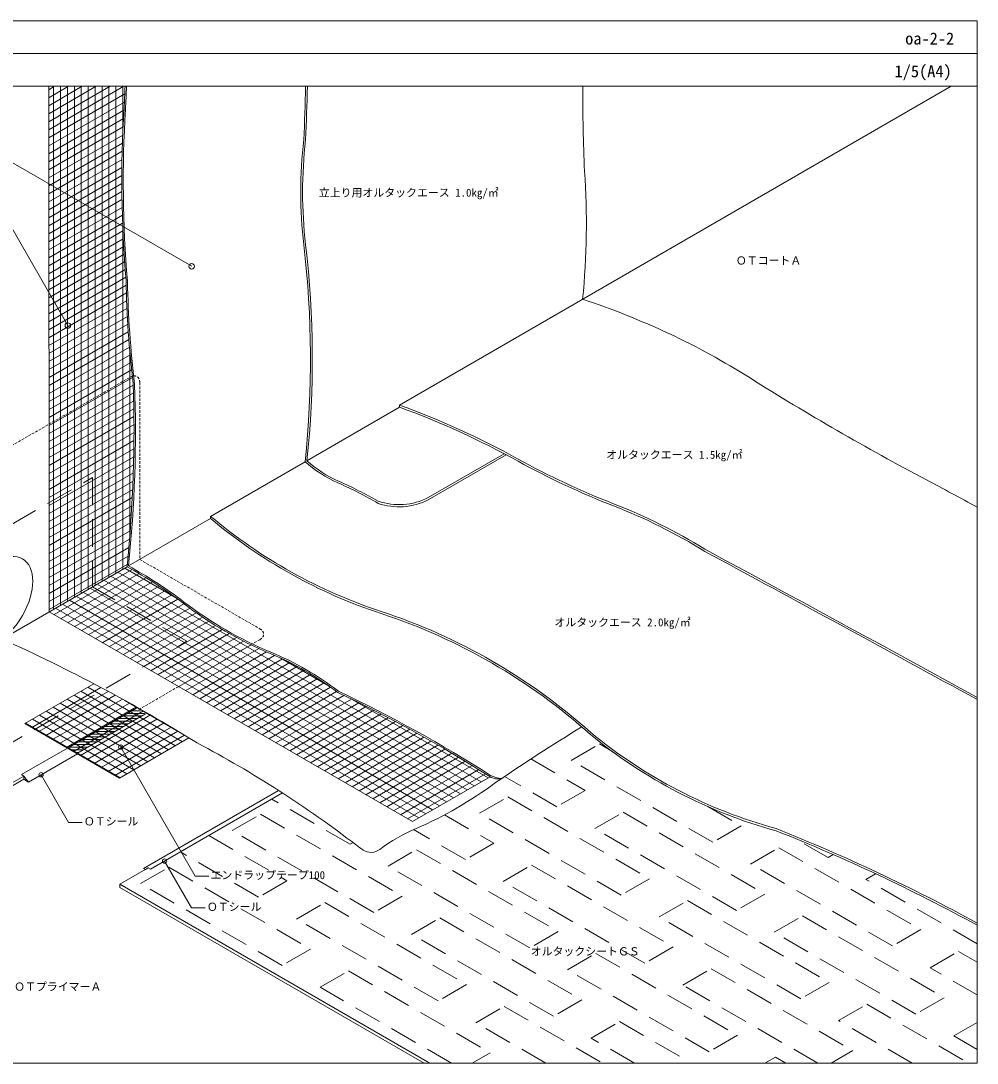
# Model space of a CAD drawing. Units: millimetres, scale not verified. Extents: x -690 to 690, y -478 to 477.
# Drawn here: x -187 to 690, y -478 to 477 of the extents above; entities that cross this region are included whole.
import ezdxf
from ezdxf.enums import TextEntityAlignment as Align

# ---------------------------------------------------------------- set-up
doc = ezdxf.new("R2010")
doc.units = ezdxf.units.MM
doc.header["$LTSCALE"] = 2
doc.linetypes.add('DASHED1', pattern=[1.8, 1.2, -0.6])
doc.linetypes.add('USER1', pattern=[19.05, 12.7, -6.35])
for name, color, linetype, lineweight in [('0-0_0', 7, 'Continuous', 18), ('0-1_WAKU', 7, 'Continuous', 18), ('0-3_BOUSUI', 1, 'Continuous', 18), ('0-4_MOJI', 7, 'Continuous', 18), ('0-5_HATCH', 9, 'Continuous', 18), ('0-6_KANAMONO', 4, 'Continuous', 18), ('0-7_BOUSUI2', 7, 'USER1', 9), ('0-8_KUTAI2', 3, 'USER1', 18), ('0-9_KANAMONO2', 4, 'DASHED1', 18)]:
    doc.layers.add(name, color=color, linetype=linetype, lineweight=lineweight)
doc.styles.add('ＭＳ ゴシック', font='')
doc.styles.get('ＭＳ ゴシック').set_extended_font_data('MS Gothic')

msp = doc.modelspace()

# ---------------------------------------------------------------- linework, layer by layer
at = {"layer": '0-0_0'}
for p, q in [((-690.063, 447.459), (689.937, 447.459)), ((-160.654, -63.959), (-161.066, 417.459)), ((-160.654, -63.959), (172.333, -256.209)), ((-143.911, -188.793), (-80.715, -152.307)), ((-135.25, -193.793), (-72.442, -157.53)), ((172.333, -256.209), (243.485, -215.13))]:
    msp.add_line(p, q, dxfattribs=at)
msp.add_lwpolyline([(-119.798, -129.871), (-182.882, -166.293), (-96.279, -216.293), (-32.555, -179.502)], dxfattribs=at)
at = {"layer": '0-1_WAKU'}
for points in [[(689.937, 417.459), (-690.063, 417.459), (-690.063, 477.459), (689.937, 477.459)], [(-690.063, -477.541), (689.937, -477.541), (689.937, 477.459), (-690.063, 477.459)]]:
    msp.add_lwpolyline(points, close=True, dxfattribs=at)
at = {"layer": '0-3_BOUSUI'}
for p, q in [((160.5, 125.459), (666.259, 417.459)), ((160.5, 123.459), (160.5, 125.459)), ((75.63, 74.459), (160.5, 123.459)), ((186.819, 40.654), (256.44, 80.85)), ((186.819, 38.654), (258.245, 79.892)), ((-12.705, 23.459), (73.898, 73.459)), ((-87.985, -22.004), (-12.705, 21.459)), ((-12.705, 21.459), (-12.705, 23.459)), ((-186.185, -213.2), (-143.911, -188.793)), ((-179.69, -219.95), (-134.817, -194.043)), ((-186.185, -213.2), (-184.02, -214.45)), ((-184.02, -214.45), (-179.69, -219.95)), ((-67.698, -299.791), (53.209, -229.986)), ((-95.843, -313.541), (-69.863, -298.541)), ((-95.843, -316.541), (183.017, -477.541))]:
    msp.add_line(p, q, dxfattribs=at)
for points in [[(-184.02, -214.45), (-184.02, -217.45), (-179.69, -219.95)], [(-67.698, -299.791), (-69.863, -298.541), (-72.461, -300.041), (-74.193, -299.041), (49.525, -227.613)], [(-95.843, -316.541), (-95.843, -313.541), (188.213, -477.541)]]:
    msp.add_lwpolyline(points, dxfattribs=at)
for centre, radius, start, end in [((-752.779, 437.218), 661.947, 356.51472, 358.28948), ((-751.48, 436.468), 661.947, 356.51472, 358.35443), ((-3369.283, 512.991), 3445.034, 357.59686, 358.41096), ((-3365.051, 513.011), 3442.48, 357.5915, 358.40944), ((1792.285, 408.631), 1463.832, 179.65447, 182.69498), ((992.177, 330.942), 1086.243, 176.51472, 184.82677), ((993.476, 330.192), 1086.243, 176.51472, 184.82677), ((485.793, 320.411), 415.866, 173.35426, 186.64574), ((485.793, 320.411), 414.188, 173.35426, 186.64574), ((-373.678, 291.798), 705.385, 354.34779, 3.90227), ((-826.185, 167.548), 904.987, 354.0323, 6.64574), ((-821.299, 167.848), 901.777, 354.05573, 6.66278), ((824.527, 255.814), 914.885, 181.01914, 186.93921), ((825.826, 255.064), 914.885, 181.01914, 186.93921), ((113.738, -434.119), 690.613, 57.79239, 71.90152), ((-1308.255, 102.432), 1225.349, 354.13522, 2.00397), ((-1281.736, 101.699), 1200.144, 354.08384, 2.0453), ((1772.304, 2198.865), 2421.21, 237.79239, 242.20761), ((-101.961, -594.818), 766.606, 61.04977, 69.97879), ((-101.961, -596.818), 766.606, 61.04977, 69.97879), ((151.551, 161.322), 117.26, 228.52964, 246.04355), ((147.358, 153.511), 106.744, 227.7808, 246.39799), ((615.518, 702.205), 715.637, 241.04977, 248.79583), ((615.518, 700.205), 715.637, 241.04977, 248.79583), ((-41.389, -277.283), 361.907, 59.75538, 66.32432), ((-61.181, -317.461), 408.334, 60.33719, 66.04355), ((-536.324, -2181.247), 2530.066, 61.00879, 62.20761), ((159.989, 93.002), 58.824, 251.06555, 297.13686), ((159.989, 91.002), 58.824, 251.06555, 297.13686), ((172.455, -439.833), 509.334, 58.26437, 68.79583), ((172.455, -441.833), 509.334, 58.26437, 68.79583), ((290.914, 384.638), 471.842, 229.94848, 251.8179), ((290.914, 382.638), 471.842, 229.94848, 251.8179), ((-20812.999, -39359.396), 44725.205, 61.26371, 61.6277), ((-20812.999, -39361.396), 44725.205, 61.26371, 61.6277), ((-278.354, -370.792), 396.042, 52.61857, 61.49039), ((-278.354, -370.792), 397.358, 52.61857, 61.37422), ((180.167, 229.332), 359.2, 232.61857, 247.38143), ((180.167, 229.332), 357.884, 232.61857, 247.38143), ((-25.005, -577.25), 540.597, 48.1821, 71.8179), ((-25.005, -579.25), 540.597, 48.1821, 71.8179), ((-816.754, -1456.514), 1498.575, 58.10516, 65.86292), ((-64.846, -358.737), 277.868, 52.61857, 67.38143), ((-64.846, -358.737), 279.184, 52.64696, 67.38143), ((-449.019, -1302.703), 1289.318, 57.526, 64.60797), ((-449.019, -1302.703), 1290.634, 57.52717, 64.60184), ((1432.004, -1966.949), 2109.766, 121.56843, 124.12872), ((627.775, 180.937), 460.1, 230.55329, 254.60695), ((627.775, 178.937), 460.1, 230.55329, 254.60695), ((-499.507, -1083.933), 1017.212, 52.41475, 62.19181), ((250.677, -203.14), 13.99, 237.87707, 284.19763), ((254.936, -194.038), 22.68, 240.94605, 267.90799), ((36.921, 61.852), 352.738, 293.18153, 306.81847), ((239.659, -411.591), 162.287, 113.18153, 126.81847), ((-103.846, -1800.042), 1653.792, 61.31606, 68.37424), ((-103.846, -1802.042), 1653.792, 61.31606, 68.37424), ((155.916, -236.07), 54.489, 230.0578, 238.08168), ((134.298, -271.196), 13.247, 237.11878, 307.72347)]:
    msp.add_arc(centre, radius, start, end, dxfattribs=at)
at = {"layer": '0-4_MOJI'}
for p, q in [((-213.025, 358.175), (-30.061, 252.541)), ((-26.751, -306.122), (-94.987, -187.933)), ((-142.873, -256.949), (-168.099, -213.258)), ((-130.373, -256.949), (-142.873, -256.949)), ((-30.117, -335.22), (-54.853, -292.375)), ((-14.251, -306.122), (-26.751, -306.122)), ((-17.617, -335.22), (-30.117, -335.22))]:
    msp.add_line(p, q, dxfattribs=at)
msp.add_lwpolyline([(-143.575, 198.245), (-213.025, 318.536), (-226.009, 318.536)], dxfattribs=at)
for centre, radius in [((-30.061, 252.541), 2.5), ((-143.575, 198.245), 2.5), ((-94.987, -187.933), 2), ((-168.099, -213.258), 2), ((-54.853, -292.375), 2)]:
    msp.add_circle(centre, radius, dxfattribs=at)
at = {"layer": '0-5_HATCH'}
for p, q in [((-161.063, 414.367), (-155.708, 417.459)), ((-161.057, 407.038), (-143.008, 417.459)), ((-161.051, 399.709), (-130.308, 417.459)), ((-161.045, 392.381), (-117.608, 417.459)), ((-161.038, 385.052), (-104.908, 417.459)), ((-161.032, 377.723), (-92.208, 417.459)), ((-156.663, -61.655), (-156.663, 417.459)), ((-150.313, -57.989), (-150.313, 417.459)), ((-143.963, -54.323), (-143.963, 417.459)), ((-137.613, -50.657), (-137.613, 417.459)), ((-131.263, -46.99), (-131.263, 417.459)), ((-124.913, -43.324), (-124.913, 417.459)), ((-118.563, -39.658), (-118.563, 417.459)), ((-112.213, -35.992), (-112.213, 417.459)), ((-105.863, -32.326), (-105.863, 417.459)), ((-99.513, -28.66), (-99.513, 417.459)), ((-93.163, 375.217), (-93.163, 417.459)), ((-161.026, 370.394), (-91.367, 410.612)), ((-161.02, 363.066), (-91.713, 403.08)), ((-161.013, 355.737), (-92.145, 395.498)), ((-161.007, 348.408), (-92.57, 387.92)), ((-161.001, 341.08), (-92.94, 380.374)), ((-160.994, 333.751), (-93.256, 372.859)), ((-160.988, 326.422), (-93.519, 365.375)), ((-160.982, 319.093), (-93.73, 357.921)), ((-160.976, 311.765), (-93.889, 350.497)), ((-160.969, 304.436), (-93.997, 343.102)), ((-160.963, 297.107), (-94.055, 335.737)), ((-160.957, 289.778), (-94.062, 328.4)), ((-160.95, 282.45), (-94.021, 321.092)), ((-160.944, 275.121), (-93.93, 313.812)), ((-160.938, 267.792), (-93.792, 306.559)), ((-160.932, 260.464), (-93.605, 299.334)), ((-160.925, 253.135), (-93.372, 292.137)), ((-93.163, -24.993), (-93.163, 286.666)), ((-160.919, 245.806), (-93.092, 284.966)), ((-160.913, 238.477), (-92.766, 277.822)), ((-160.907, 231.149), (-92.394, 270.704)), ((-160.9, 223.82), (-91.977, 263.613)), ((-160.894, 216.491), (-91.515, 256.547)), ((-160.888, 209.162), (-91.009, 249.507)), ((-160.881, 201.834), (-90.458, 242.493)), ((-160.875, 194.505), (-90.129, 235.35)), ((-160.869, 187.176), (-89.939, 228.128)), ((-160.863, 179.848), (-89.693, 220.937)), ((-160.856, 172.519), (-89.392, 213.779)), ((-160.85, 165.19), (-89.036, 206.652)), ((-160.844, 157.861), (-88.627, 199.556)), ((-160.838, 150.533), (-88.164, 192.491)), ((-160.831, 143.204), (-87.648, 185.456)), ((-160.825, 135.875), (-87.081, 178.451)), ((-86.813, 4.674), (-86.813, 175.35)), ((-160.819, 128.547), (-86.462, 171.476)), ((-160.812, 121.218), (-85.793, 164.531)), ((-160.806, 113.889), (-85.072, 157.614)), ((-160.8, 106.56), (-84.302, 150.726)), ((-160.794, 99.232), (-83.605, 143.796)), ((-160.787, 91.903), (-83.383, 136.592)), ((-160.781, 84.574), (-83.203, 129.364)), ((-160.775, 77.245), (-83.065, 122.111)), ((-160.768, 69.917), (-82.97, 114.834)), ((-160.762, 62.588), (-82.917, 107.532)), ((-160.756, 55.259), (-82.909, 100.204)), ((-160.75, 47.931), (-82.944, 92.851)), ((-160.743, 40.602), (-83.024, 85.473)), ((-160.737, 33.273), (-83.149, 78.069)), ((-160.731, 25.944), (-83.319, 70.638)), ((-160.725, 18.616), (-83.536, 63.181)), ((-160.718, 11.287), (-83.798, 55.697)), ((-160.712, 3.958), (-84.108, 48.185)), ((-160.706, -3.371), (-84.466, 40.647)), ((-160.699, -10.699), (-84.871, 33.08)), ((-160.693, -18.028), (-85.325, 25.486)), ((-160.687, -25.357), (-85.829, 17.863)), ((-160.681, -32.685), (-86.382, 10.211)), ((-160.674, -40.014), (-86.986, 2.53)), ((-160.668, -47.343), (-87.641, -5.181)), ((-160.662, -54.672), (-88.349, -12.922)), ((-160.655, -62), (-89.108, -20.693)), ((-156.086, -66.597), (-84.65, -25.353)), ((235.256, -219.881), (-97.731, -27.631)), ((-45.378, -50.524), (-91.381, -23.964)), ((-149.736, -70.263), (-78.276, -29.005)), ((-143.386, -73.929), (-72.036, -32.735)), ((-137.036, -77.595), (-65.927, -36.54)), ((222.556, -227.213), (-110.431, -34.963)), ((228.906, -223.547), (-104.081, -31.297)), ((-130.686, -81.261), (-59.944, -40.419)), ((203.506, -238.212), (-129.481, -45.962)), ((-124.336, -84.928), (-54.085, -44.368)), ((209.856, -234.545), (-123.131, -42.295)), ((216.206, -230.879), (-116.781, -38.629)), ((184.456, -249.21), (-148.531, -56.96)), ((190.806, -245.544), (-142.181, -53.294)), ((197.156, -241.878), (-135.831, -49.628)), ((-117.986, -88.594), (-48.345, -48.387)), ((-111.636, -92.26), (-42.722, -52.473)), ((-105.286, -95.926), (-37.212, -56.624)), ((178.106, -252.876), (-154.881, -60.626)), ((-98.936, -99.592), (-31.668, -60.755)), ((-92.586, -103.258), (-25.996, -64.813)), ((-86.236, -106.925), (-20.194, -68.795)), ((-79.886, -110.591), (-14.258, -72.7)), ((-73.536, -114.257), (-8.183, -76.525)), ((-67.186, -117.923), (-1.966, -80.268)), ((-60.836, -121.589), (4.4, -83.926)), ((-54.486, -125.255), (10.918, -87.495)), ((-48.136, -128.922), (17.595, -90.972)), ((-41.786, -132.588), (24.437, -94.354)), ((-35.436, -136.254), (31.452, -97.636)), ((-29.086, -139.92), (38.647, -100.814)), ((-22.736, -143.586), (45.967, -103.92)), ((-16.386, -147.253), (53.093, -107.139)), ((-10.036, -150.919), (59.99, -110.489)), ((-3.686, -154.585), (66.672, -113.964)), ((95.957, -132.124), (51.006, -106.171)), ((2.664, -158.251), (73.15, -117.556)), ((9.014, -161.917), (79.433, -121.261)), ((-176.549, -169.949), (-113.186, -133.366)), ((-38.605, -182.994), (-125.207, -132.994)), ((15.364, -165.583), (85.529, -125.074)), ((21.714, -169.25), (91.446, -128.99)), ((28.064, -172.916), (97.192, -133.005)), ((-170.199, -173.615), (-106.594, -136.893)), ((-163.849, -177.281), (-100.039, -140.441)), ((-51.305, -190.327), (-137.907, -140.327)), ((-44.955, -186.661), (-131.557, -136.661)), ((34.414, -176.582), (102.771, -137.116)), ((40.764, -180.248), (109.431, -140.603)), ((-157.499, -180.948), (-93.523, -144.011)), ((-70.355, -201.325), (-156.957, -151.325)), ((-151.149, -184.614), (-87.043, -147.602)), ((-64.005, -197.659), (-150.607, -147.659)), ((-144.799, -188.28), (-80.6, -151.215)), ((-57.655, -193.993), (-144.257, -143.993)), ((-43.862, -172.627), (-91.321, -145.226)), ((47.114, -183.914), (116.338, -143.948)), ((53.464, -187.58), (123.198, -147.32)), ((59.814, -191.247), (130.01, -150.719)), ((241.606, -216.214), (116.976, -144.259)), ((-89.405, -212.324), (-176.007, -162.324)), ((-83.055, -208.658), (-169.657, -158.658)), ((-76.705, -204.992), (-163.307, -154.992)), ((-138.449, -191.946), (-74.194, -154.849)), ((-132.099, -195.612), (-67.824, -158.503)), ((-125.749, -199.278), (-61.49, -162.179)), ((-97.167, -161.805), (-79.846, -161.805)), ((-93.042, -159.424), (-75.722, -159.424)), ((-88.918, -157.043), (-73.206, -157.043)), ((-84.793, -154.661), (-76.959, -154.661)), ((66.164, -194.913), (136.776, -154.145)), ((72.514, -198.579), (143.497, -157.597)), ((78.864, -202.245), (150.172, -161.076)), ((-95.755, -215.99), (-182.357, -165.99)), ((-119.399, -202.945), (-55.191, -165.875)), ((-113.664, -171.33), (-96.344, -171.33)), ((-113.049, -206.611), (-48.928, -169.591)), ((-109.54, -168.949), (-92.219, -168.949)), ((-105.416, -166.568), (-88.095, -166.568)), ((-101.291, -164.186), (-83.971, -164.186)), ((85.214, -205.911), (156.802, -164.58)), ((91.564, -209.578), (163.387, -168.11)), ((97.914, -213.244), (169.929, -171.666)), ((-130.162, -180.855), (-112.842, -180.855)), ((-126.038, -178.474), (-108.717, -178.474)), ((-121.913, -176.093), (-104.593, -176.093)), ((-117.789, -173.711), (-100.468, -173.711)), ((-106.699, -210.277), (-42.7, -173.327)), ((-100.349, -213.943), (-36.506, -177.084)), ((104.264, -216.91), (176.428, -175.246)), ((110.614, -220.576), (182.883, -178.851)), ((-142.536, -187.999), (-125.215, -187.999)), ((-141.161, -190.38), (-129.339, -190.38)), ((-138.411, -185.618), (-121.091, -185.618)), ((-134.287, -183.236), (-116.966, -183.236)), ((116.964, -224.242), (189.296, -182.481)), ((123.314, -227.908), (195.667, -186.136)), ((129.664, -231.575), (201.996, -189.814)), ((-137.037, -192.761), (-133.464, -192.761)), ((136.014, -235.241), (208.284, -193.516)), ((142.364, -238.907), (214.53, -197.242)), ((148.714, -242.573), (220.737, -200.991)), ((155.064, -246.239), (226.903, -204.763)), ((161.414, -249.905), (233.029, -208.558)), ((167.764, -253.572), (239.116, -212.376))]:
    msp.add_line(p, q, dxfattribs=at)
at = {"layer": '0-6_KANAMONO'}
for p, q in [((-337.465, -166.041), (-89.321, -22.775)), ((-210.159, -229.541), (-184.02, -214.45)), ((-210.159, -232.541), (-184.02, -217.45))]:
    msp.add_line(p, q, dxfattribs=at)
msp.add_ellipse((-207.561, -54.341), major_axis=(-22.474, -38.926), ratio=0.57735, dxfattribs=at)
at = {"layer": '0-7_BOUSUI2'}
for points in [[(443.102, -242.476), (473.643, -260.108), (447.662, -275.108), (317.759, -200.108), (343.739, -185.108), (355.158, -191.701)], [(280.941, -198.852), (330.749, -227.608), (304.768, -242.608), (256.712, -214.863)], [(117.881, -275.507), (115.256, -277.023), (43.497, -235.593)], [(201.715, -250.025), (246.818, -276.066), (220.838, -291.066), (173.175, -263.547)], [(-14.452, -269.05), (57.307, -310.48), (31.326, -325.48), (-40.433, -284.05)], [(557.945, -286.436), (553.243, -289.151), (522.777, -271.561)], [(689.937, -368.071), (587.884, -309.151), (596.801, -304.003)], [(689.937, -414.986), (646.848, -390.108), (672.829, -375.108), (689.937, -384.986)], [(543.823, -477.541), (420.023, -406.066), (446.004, -391.066), (575.908, -466.066), (556.032, -477.541)], [(208.101, -477.541), (87.618, -407.98), (113.598, -392.98), (243.502, -467.98), (226.942, -477.541)], [(294.703, -477.541), (230.512, -440.48), (256.493, -425.48), (346.665, -477.541)], [(630.425, -477.541), (562.918, -438.566), (588.898, -423.566), (682.387, -477.541)], [(375.962, -477.541), (336.093, -454.523), (362.074, -439.523), (427.923, -477.541)], [(689.937, -464.986), (668.499, -452.608), (689.937, -440.231)], [(495.41, -477.541), (504.968, -472.023), (514.526, -477.541)]]:
    msp.add_lwpolyline(points, dxfattribs=at)
for points in [[(233.828, -248.566), (259.809, -233.566), (389.713, -308.566), (363.732, -323.566)], [(339.409, -262.608), (365.39, -247.608), (495.294, -322.608), (469.313, -337.608)], [(7.003, -264.523), (32.984, -249.523), (162.888, -324.523), (136.907, -339.523)], [(149.897, -297.023), (175.878, -282.023), (305.782, -357.023), (279.801, -372.023)], [(482.303, -295.108), (508.284, -280.108), (638.188, -355.108), (612.207, -370.108)], [(-76.927, -312.98), (-50.946, -297.98), (78.957, -372.98), (52.977, -387.98)], [(255.479, -311.066), (281.459, -296.066), (411.363, -371.066), (385.382, -386.066)], [(65.967, -345.48), (91.948, -330.48), (221.852, -405.48), (195.871, -420.48)], [(398.373, -343.566), (424.354, -328.566), (554.257, -403.566), (528.277, -418.566)], [(503.954, -357.608), (529.935, -342.608), (659.839, -417.608), (633.858, -432.608)], [(171.548, -359.523), (197.529, -344.523), (327.433, -419.523), (301.452, -434.523)], [(314.442, -392.023), (340.423, -377.023), (470.327, -452.023), (444.346, -467.023)]]:
    msp.add_lwpolyline(points, close=True, dxfattribs=at)
at = {"layer": '0-8_KUTAI2'}
for p, q in [((-294.163, -41.041), (-120.958, 58.959)), ((-294.163, -41.041), (-120.958, 58.959)), ((-120.958, 58.959), (-120.958, -41.041)), ((-34.356, -91.041), (-120.958, -41.041)), ((-207.561, -191.041), (-34.356, -91.041)), ((-207.561, -191.041), (-34.356, -91.041))]:
    msp.add_line(p, q, dxfattribs=at)
at = {"layer": '0-9_KANAMONO2'}
for p, q in [((-207.638, 80.914), (-86.317, 150.959)), ((-77.657, 145.959), (-77.657, -16.041)), ((-77.657, -16.041), (32.328, -79.541)), ((-78.636, -153.606), (32.328, -89.541))]:
    msp.add_line(p, q, dxfattribs=at)
for centre, major_axis, start_param, end_param in [((-86.317, 140.959), (-6.124, -10.607), 2.3561945, 3.9269908), ((23.668, -84.541), (12.247, 0), 5.4977871, 7.0685835)]:
    msp.add_ellipse(centre, major_axis=major_axis, ratio=0.57735, start_param=start_param, end_param=end_param, dxfattribs=at)

# ---------------------------------------------------------------- texts
at = {"layer": '0-1_WAKU', "style": 'ＭＳ ゴシック'}
for s, p in [('oa-2-2', (623.96, 452.459)), ('1/5(A4)', (614.214, 422.459))]:
    msp.add_text(s, height=11, dxfattribs=at).set_placement(p, align=Align.BOTTOM_LEFT)
at = {"layer": '0-4_MOJI', "style": 'ＭＳ ゴシック'}
for s, p in [('立上り用オルタックエース 1.0kg/㎡', (86.452, 314.152)), ('ＯＴコートＡ', (468.724, 251.934)), ('オルタックエース 1.5kg/㎡', (349.945, 74.028)), ('オルタックエース 2.0kg/㎡', (302.445, -79.519)), ('ＯＴシール', (-128.873, -261.949)), ('エンドラップテープ100', (-12.751, -311.122)), ('ＯＴシール', (-16.117, -340.22)), ('オルタックシートＧＳ', (280.672, -381.034)), ('ＯＴプライマーＡ', (-192.83, -413.345))]:
    msp.add_text(s, height=7.331, dxfattribs=at).set_placement(p, align=Align.BOTTOM_LEFT)

doc.saveas('drawing.dxf')
